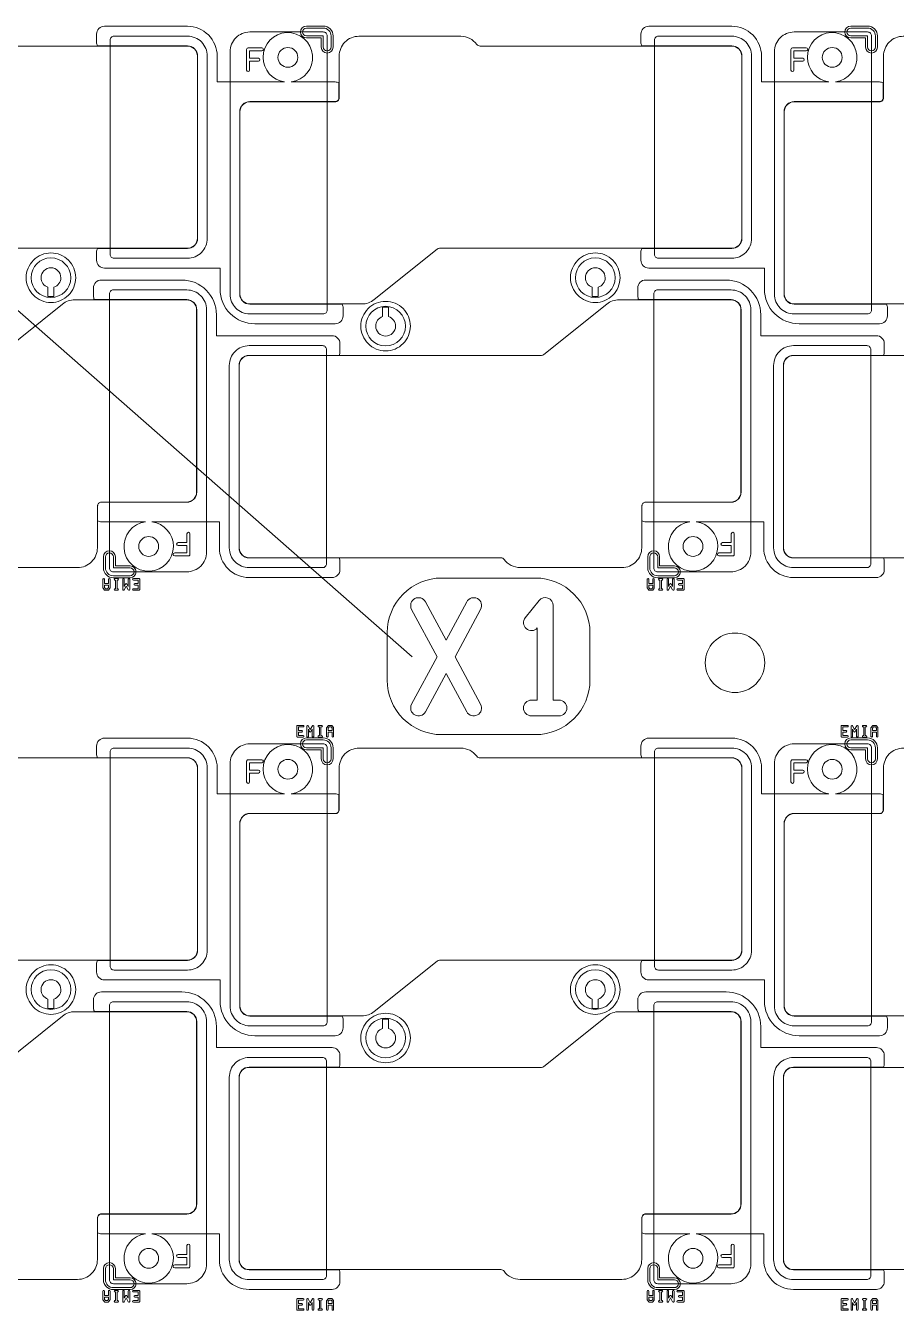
# Model space of a CAD drawing. Extents: x 2541 to 3941, y 2348 to 3338.
# Drawn here: x 2786.6 to 2830.5, y 2789.6 to 2854.4 of the extents above; entities that cross this region are included whole.
import ezdxf

# ---------------------------------------------------------------- set-up
doc = ezdxf.new("R2010")
doc.units = 0
doc.layers.get('0').update_dxf_attribs({"lineweight": 0})
doc.layers.add('EMI-T', color=6, linetype='Continuous', lineweight=0)
doc.layers.add('備註', color=1, linetype='Continuous', lineweight=0)

msp = doc.modelspace()

# ---------------------------------------------------------------- linework, layer by layer
for p, q in [((2791.16814, 2825.92094), (2791.09861, 2825.92094)), ((2818.63814, 2825.92094), (2818.56861, 2825.92094)), ((2801.4553, 2818.5117), (2801.38577, 2818.5117)), ((2828.9253, 2818.5117), (2828.85577, 2818.5117)), ((2791.16814, 2790.01094), (2791.09861, 2790.01094)), ((2818.63814, 2790.01094), (2818.56861, 2790.01094)), ((2801.4553, 2789.6017), (2801.38577, 2789.6017)), ((2828.9253, 2789.6017), (2828.85577, 2789.6017))]:
    msp.add_line(p, q)
at = {"linetype": 'Continuous'}
for points in [[(2790.1703, 2842.5746), (2790.1703, 2842.9746, -0.124386), (2790.21831, 2843.1646), (2794.7552, 2843.1646, 0.414365), (2795.26507, 2843.67473), (2795.26507, 2852.8746, 0.414366), (2794.7552, 2853.38473), (2790.21831, 2853.38473, -0.124392), (2790.1703, 2853.57473), (2790.1703, 2853.97473, -0.414218), (2790.5703, 2854.37473), (2794.7552, 2854.37473, -0.414364), (2796.25507, 2852.87409), (2796.25507, 2851.56473), (2799.6603, 2851.56473)], [(2798.57437, 2852.80391, -2.205962), (2799.98845, 2851.56473), (2802.21218, 2851.56473, -0.124388), (2802.40218, 2851.51672), (2802.40218, 2850.76473, -0.414224), (2802.21218, 2850.57473), (2797.9052, 2850.57473, 0.414218), (2797.39508, 2850.0646), (2797.39508, 2840.86472, 0.414217), (2797.9052, 2840.3546), (2802.56418, 2840.3546, -0.124388), (2802.61218, 2840.1646), (2802.61218, 2839.7646, -0.414218), (2802.21218, 2839.3646), (2798.15508, 2839.3646, -0.414215), (2796.40508, 2841.1146), (2796.40508, 2842.1746), (2790.5703, 2842.1746, -0.414218), (2790.1703, 2842.5746)], [(2817.6403, 2842.5746), (2817.6403, 2842.9746, -0.124386), (2817.68831, 2843.1646), (2822.2252, 2843.1646, 0.414365), (2822.73507, 2843.67473), (2822.73507, 2852.8746, 0.414366), (2822.2252, 2853.38473), (2817.68831, 2853.38473, -0.124392), (2817.6403, 2853.57473), (2817.6403, 2853.97473, -0.414218), (2818.0403, 2854.37473), (2822.2252, 2854.37473, -0.414364), (2823.72507, 2852.87409), (2823.72507, 2851.56473), (2827.1303, 2851.56473)], [(2826.04437, 2852.80391, -2.205962), (2827.45845, 2851.56473), (2829.68218, 2851.56473, -0.124388), (2829.87218, 2851.51672), (2829.87218, 2850.76473, -0.414224), (2829.68218, 2850.57473), (2825.3752, 2850.57473, 0.414218), (2824.86508, 2850.0646), (2824.86508, 2840.86472, 0.414217), (2825.3752, 2840.3546), (2830.03418, 2840.3546, -0.124388), (2830.08218, 2840.1646), (2830.08218, 2839.7646, -0.414218), (2829.68218, 2839.3646), (2825.62508, 2839.3646, -0.414215), (2823.87508, 2841.1146), (2823.87508, 2842.1746), (2818.0403, 2842.1746, -0.414218), (2817.6403, 2842.5746)], [(2790.01127, 2840.7746), (2790.01127, 2841.1746, -0.414218), (2790.41127, 2841.5746), (2794.46837, 2841.5746, -0.414215), (2796.21837, 2839.8246), (2796.21837, 2838.7646), (2802.05314, 2838.7646, -0.414218), (2802.45314, 2838.3646), (2802.45314, 2837.9646, -0.124388), (2802.40514, 2837.7746), (2797.86825, 2837.7746, 0.414365), (2797.35838, 2837.26447), (2797.35838, 2828.0646, 0.414366), (2797.86825, 2827.55446), (2802.40514, 2827.55446, -0.124388), (2802.45314, 2827.36446), (2802.45314, 2826.96446, -0.414218), (2802.05314, 2826.56446), (2797.86825, 2826.56446, -0.414364), (2796.36838, 2828.0651), (2796.36838, 2829.37447), (2792.96315, 2829.37447)], [(2817.48127, 2840.7746), (2817.48127, 2841.1746, -0.414218), (2817.88127, 2841.5746), (2821.93837, 2841.5746, -0.414215), (2823.68837, 2839.8246), (2823.68837, 2838.7646), (2829.52314, 2838.7646, -0.414218), (2829.92314, 2838.3646), (2829.92314, 2837.9646, -0.124388), (2829.87514, 2837.7746), (2825.33825, 2837.7746, 0.414365), (2824.82838, 2837.26447), (2824.82838, 2828.0646, 0.414366), (2825.33825, 2827.55446), (2829.87514, 2827.55446, -0.124388), (2829.92314, 2827.36446), (2829.92314, 2826.96446, -0.414218), (2829.52314, 2826.56446), (2825.33825, 2826.56446, -0.414364), (2823.83838, 2828.0651), (2823.83838, 2829.37447), (2820.43315, 2829.37447)], [(2794.04907, 2828.13528, -2.205962), (2792.635, 2829.37447), (2790.41127, 2829.37447, -0.124386), (2790.22127, 2829.42247), (2790.22127, 2830.17447, -0.414224), (2790.41127, 2830.36447), (2794.71824, 2830.36447, 0.414218), (2795.22837, 2830.87459), (2795.22837, 2840.07447, 0.414217), (2794.71824, 2840.5846), (2790.05927, 2840.5846, -0.124392), (2790.01127, 2840.7746)], [(2821.51907, 2828.13528, -2.205962), (2820.105, 2829.37447), (2817.88127, 2829.37447, -0.124386), (2817.69127, 2829.42247), (2817.69127, 2830.17447, -0.414224), (2817.88127, 2830.36447), (2822.18824, 2830.36447, 0.414218), (2822.69837, 2830.87459), (2822.69837, 2840.07447, 0.414217), (2822.18824, 2840.5846), (2817.52927, 2840.5846, -0.124392), (2817.48127, 2840.7746)], [(2794.11075, 2827.6558, -1), (2794.11075, 2827.8058), (2794.73112, 2827.8058), (2794.73112, 2828.17732), (2794.2846, 2828.17732, -1), (2794.2846, 2828.32732), (2794.73112, 2828.32732), (2794.73112, 2828.77385, -1), (2794.88112, 2828.77385), (2794.88112, 2828.25232)], [(2821.58075, 2827.6558, -1), (2821.58075, 2827.8058), (2822.20112, 2827.8058), (2822.20112, 2828.17732), (2821.7546, 2828.17732, -1), (2821.7546, 2828.32732), (2822.20112, 2828.32732), (2822.20112, 2828.77385, -1), (2822.35112, 2828.77385), (2822.35112, 2828.25232)], [(2794.88112, 2828.25232), (2794.88112, 2827.7308, -0.414241), (2794.80612, 2827.6558), (2794.11075, 2827.6558)], [(2822.35112, 2828.25232), (2822.35112, 2827.7308, -0.414241), (2822.27612, 2827.6558), (2821.58075, 2827.6558)], [(2790.48907, 2826.04704), (2790.48907, 2826.21922), (2790.48907, 2826.4775, -1), (2790.56907, 2826.4775), (2790.56907, 2826.25922), (2790.76722, 2826.25922), (2790.76722, 2826.4775, -1), (2790.84722, 2826.4775), (2790.84722, 2826.21922)], [(2790.84722, 2826.21922), (2790.84722, 2826.04704, -0.173189), (2790.83818, 2826.02172), (2790.76895, 2825.936, -0.228301), (2790.73768, 2825.92094), (2790.59861, 2825.92094, -0.228253), (2790.56734, 2825.936), (2790.49811, 2826.02172, -0.173127), (2790.48907, 2826.04704)], [(2791.09861, 2825.92094, -1), (2791.09861, 2826.00094), (2791.12814, 2826.00094), (2791.12814, 2826.4375), (2791.09861, 2826.4375, -1), (2791.09861, 2826.5175), (2791.16814, 2826.5175), (2791.23768, 2826.5175, -1), (2791.23768, 2826.4375), (2791.20814, 2826.4375), (2791.20814, 2826.00094), (2791.23768, 2826.00094, -1), (2791.23768, 2825.92094), (2791.16814, 2825.92094)], [(2791.48907, 2825.96129), (2791.48907, 2826.4775, -1), (2791.56907, 2826.4775), (2791.56907, 2826.1196)], [(2791.66814, 2826.13485), (2791.56429, 2825.94198, -0.782665), (2791.48907, 2825.96129)], [(2791.56907, 2826.1196), (2791.63292, 2826.23819, -0.597324), (2791.70336, 2826.23819), (2791.76722, 2826.1196)], [(2791.76722, 2826.1196), (2791.76722, 2826.4775, -1), (2791.84722, 2826.4775), (2791.84722, 2825.96129, -0.782664), (2791.772, 2825.94198), (2791.66814, 2826.13485)], [(2792.02907, 2825.92094, -1), (2792.02907, 2826.00094), (2792.26722, 2826.00094), (2792.26722, 2826.17922), (2792.09861, 2826.17922, -1), (2792.09861, 2826.25922), (2792.26722, 2826.25922), (2792.26722, 2826.4375), (2792.02907, 2826.4375, -1), (2792.02907, 2826.5175), (2792.30722, 2826.5175, -0.414265), (2792.34722, 2826.4775), (2792.34722, 2826.21922)], [(2792.34722, 2826.21922), (2792.34722, 2825.96094, -0.414265), (2792.30722, 2825.92094), (2792.02907, 2825.92094)], [(2817.95907, 2826.04704), (2817.95907, 2826.21922), (2817.95907, 2826.4775, -1), (2818.03907, 2826.4775), (2818.03907, 2826.25922), (2818.23722, 2826.25922), (2818.23722, 2826.4775, -1), (2818.31722, 2826.4775), (2818.31722, 2826.21922)], [(2818.31722, 2826.21922), (2818.31722, 2826.04704, -0.173189), (2818.30818, 2826.02172), (2818.23895, 2825.936, -0.228301), (2818.20768, 2825.92094), (2818.06861, 2825.92094, -0.228253), (2818.03734, 2825.936), (2817.96811, 2826.02172, -0.173127), (2817.95907, 2826.04704)], [(2818.56861, 2825.92094, -1), (2818.56861, 2826.00094), (2818.59814, 2826.00094), (2818.59814, 2826.4375), (2818.56861, 2826.4375, -1), (2818.56861, 2826.5175), (2818.63814, 2826.5175), (2818.70768, 2826.5175, -1), (2818.70768, 2826.4375), (2818.67814, 2826.4375), (2818.67814, 2826.00094), (2818.70768, 2826.00094, -1), (2818.70768, 2825.92094), (2818.63814, 2825.92094)], [(2818.95907, 2825.96129), (2818.95907, 2826.4775, -1), (2819.03907, 2826.4775), (2819.03907, 2826.1196)], [(2819.13814, 2826.13485), (2819.03429, 2825.94198, -0.782665), (2818.95907, 2825.96129)], [(2819.03907, 2826.1196), (2819.10292, 2826.23819, -0.597324), (2819.17336, 2826.23819), (2819.23722, 2826.1196)], [(2819.23722, 2826.1196), (2819.23722, 2826.4775, -1), (2819.31722, 2826.4775), (2819.31722, 2825.96129, -0.782664), (2819.242, 2825.94198), (2819.13814, 2826.13485)], [(2819.49907, 2825.92094, -1), (2819.49907, 2826.00094), (2819.73722, 2826.00094), (2819.73722, 2826.17922), (2819.56861, 2826.17922, -1), (2819.56861, 2826.25922), (2819.73722, 2826.25922), (2819.73722, 2826.4375), (2819.49907, 2826.4375, -1), (2819.49907, 2826.5175), (2819.77722, 2826.5175, -0.414265), (2819.81722, 2826.4775), (2819.81722, 2826.21922)], [(2819.81722, 2826.21922), (2819.81722, 2825.96094, -0.414265), (2819.77722, 2825.92094), (2819.49907, 2825.92094)], [(2806.0672, 2820.1753), (2807.35581, 2822.56844), (2806.0672, 2824.96158, -1), (2806.77157, 2825.34086), (2807.81011, 2823.41214)], [(2807.81011, 2823.41214), (2808.84865, 2825.34086, -1), (2809.55303, 2824.96158), (2808.26441, 2822.56844), (2809.55303, 2820.1753, -1), (2808.84865, 2819.79602), (2807.81011, 2821.72473)], [(2811.80357, 2824.54163), (2812.49836, 2825.40184, -0.708066), (2813.21011, 2825.15122), (2813.21011, 2820.38566), (2813.50548, 2820.38566, -1), (2813.50548, 2819.58566), (2812.81011, 2819.58566)], [(2812.81011, 2819.58566), (2812.11475, 2819.58566, -1), (2812.11475, 2820.38566), (2812.41011, 2820.38566), (2812.41011, 2824.02056, -0.970122), (2811.80357, 2824.54163)], [(2807.81011, 2821.72473), (2806.77157, 2819.79602, -1), (2806.0672, 2820.1753)], [(2800.77623, 2818.5517), (2800.77623, 2819.06791, -0.782664), (2800.85145, 2819.08722), (2800.9553, 2818.89435)], [(2800.85623, 2818.90959), (2800.85623, 2818.5517, -1), (2800.77623, 2818.5517)], [(2801.05438, 2818.90959), (2800.99052, 2818.79101, -0.597324), (2800.92008, 2818.79101), (2800.85623, 2818.90959)], [(2800.9553, 2818.89435), (2801.05916, 2819.08722, -0.782665), (2801.13438, 2819.06791), (2801.13438, 2818.5517, -1), (2801.05438, 2818.5517), (2801.05438, 2818.90959)], [(2801.38577, 2818.5117, -1), (2801.38577, 2818.5917), (2801.4153, 2818.5917), (2801.4153, 2819.02825), (2801.38577, 2819.02825, -1), (2801.38577, 2819.10825), (2801.4553, 2819.10825), (2801.52484, 2819.10825, -1), (2801.52484, 2819.02825), (2801.4953, 2819.02825), (2801.4953, 2818.5917), (2801.52484, 2818.5917, -1), (2801.52484, 2818.5117), (2801.4553, 2818.5117)], [(2801.77623, 2818.5517), (2801.77623, 2818.80997), (2801.77623, 2818.98216, -0.173189), (2801.78527, 2819.00748), (2801.8545, 2819.0932, -0.228301), (2801.88577, 2819.10825), (2802.02484, 2819.10825, -0.228253), (2802.05611, 2819.0932), (2802.12534, 2819.00748, -0.173127), (2802.13438, 2818.98216), (2802.13438, 2818.80997)], [(2828.24623, 2818.5517), (2828.24623, 2819.06791, -0.782664), (2828.32145, 2819.08722), (2828.4253, 2818.89435)], [(2828.32623, 2818.90959), (2828.32623, 2818.5517, -1), (2828.24623, 2818.5517)], [(2828.52438, 2818.90959), (2828.46052, 2818.79101, -0.597324), (2828.39008, 2818.79101), (2828.32623, 2818.90959)], [(2828.4253, 2818.89435), (2828.52916, 2819.08722, -0.782665), (2828.60438, 2819.06791), (2828.60438, 2818.5517, -1), (2828.52438, 2818.5517), (2828.52438, 2818.90959)], [(2828.85577, 2818.5117, -1), (2828.85577, 2818.5917), (2828.8853, 2818.5917), (2828.8853, 2819.02825), (2828.85577, 2819.02825, -1), (2828.85577, 2819.10825), (2828.9253, 2819.10825), (2828.99484, 2819.10825, -1), (2828.99484, 2819.02825), (2828.9653, 2819.02825), (2828.9653, 2818.5917), (2828.99484, 2818.5917, -1), (2828.99484, 2818.5117), (2828.9253, 2818.5117)], [(2829.24623, 2818.5517), (2829.24623, 2818.80997), (2829.24623, 2818.98216, -0.173189), (2829.25527, 2819.00748), (2829.3245, 2819.0932, -0.228301), (2829.35577, 2819.10825), (2829.49484, 2819.10825, -0.228253), (2829.52611, 2819.0932), (2829.59534, 2819.00748, -0.173127), (2829.60438, 2818.98216), (2829.60438, 2818.80997)], [(2790.1703, 2806.6646), (2790.1703, 2807.0646, -0.124386), (2790.21831, 2807.2546), (2794.7552, 2807.2546, 0.414365), (2795.26507, 2807.76473), (2795.26507, 2816.9646, 0.414366), (2794.7552, 2817.47473), (2790.21831, 2817.47473, -0.124392), (2790.1703, 2817.66473), (2790.1703, 2818.06473, -0.414218), (2790.5703, 2818.46473), (2794.7552, 2818.46473, -0.414364), (2796.25507, 2816.96409), (2796.25507, 2815.65473), (2799.6603, 2815.65473)], [(2802.13438, 2818.80997), (2802.13438, 2818.5517, -1), (2802.05438, 2818.5517), (2802.05438, 2818.76997), (2801.85623, 2818.76997), (2801.85623, 2818.5517, -1), (2801.77623, 2818.5517)], [(2817.6403, 2806.6646), (2817.6403, 2807.0646, -0.124386), (2817.68831, 2807.2546), (2822.2252, 2807.2546, 0.414365), (2822.73507, 2807.76473), (2822.73507, 2816.9646, 0.414366), (2822.2252, 2817.47473), (2817.68831, 2817.47473, -0.124392), (2817.6403, 2817.66473), (2817.6403, 2818.06473, -0.414218), (2818.0403, 2818.46473), (2822.2252, 2818.46473, -0.414364), (2823.72507, 2816.96409), (2823.72507, 2815.65473), (2827.1303, 2815.65473)], [(2829.60438, 2818.80997), (2829.60438, 2818.5517, -1), (2829.52438, 2818.5517), (2829.52438, 2818.76997), (2829.32623, 2818.76997), (2829.32623, 2818.5517, -1), (2829.24623, 2818.5517)], [(2798.57437, 2816.89391, -2.205962), (2799.98845, 2815.65473), (2802.21218, 2815.65473, -0.124388), (2802.40218, 2815.60672), (2802.40218, 2814.85473, -0.414224), (2802.21218, 2814.66473), (2797.9052, 2814.66473, 0.414218), (2797.39508, 2814.1546), (2797.39508, 2804.95472, 0.414217), (2797.9052, 2804.4446), (2802.56418, 2804.4446, -0.124388), (2802.61218, 2804.2546), (2802.61218, 2803.8546, -0.414218), (2802.21218, 2803.4546), (2798.15508, 2803.4546, -0.414215), (2796.40508, 2805.2046), (2796.40508, 2806.2646), (2790.5703, 2806.2646, -0.414218), (2790.1703, 2806.6646)], [(2826.04437, 2816.89391, -2.205962), (2827.45845, 2815.65473), (2829.68218, 2815.65473, -0.124388), (2829.87218, 2815.60672), (2829.87218, 2814.85473, -0.414224), (2829.68218, 2814.66473), (2825.3752, 2814.66473, 0.414218), (2824.86508, 2814.1546), (2824.86508, 2804.95472, 0.414217), (2825.3752, 2804.4446), (2830.03418, 2804.4446, -0.124388), (2830.08218, 2804.2546), (2830.08218, 2803.8546, -0.414218), (2829.68218, 2803.4546), (2825.62508, 2803.4546, -0.414215), (2823.87508, 2805.2046), (2823.87508, 2806.2646), (2818.0403, 2806.2646, -0.414218), (2817.6403, 2806.6646)], [(2790.01127, 2804.8646), (2790.01127, 2805.2646, -0.414218), (2790.41127, 2805.6646), (2794.46837, 2805.6646, -0.414215), (2796.21837, 2803.9146), (2796.21837, 2802.8546), (2802.05314, 2802.8546, -0.414218), (2802.45314, 2802.4546), (2802.45314, 2802.0546, -0.124388), (2802.40514, 2801.8646), (2797.86825, 2801.8646, 0.414365), (2797.35838, 2801.35447), (2797.35838, 2792.1546, 0.414366), (2797.86825, 2791.64446), (2802.40514, 2791.64446, -0.124388), (2802.45314, 2791.45446), (2802.45314, 2791.05446, -0.414218), (2802.05314, 2790.65446), (2797.86825, 2790.65446, -0.414364), (2796.36838, 2792.1551), (2796.36838, 2793.46447), (2792.96315, 2793.46447)], [(2817.48127, 2804.8646), (2817.48127, 2805.2646, -0.414218), (2817.88127, 2805.6646), (2821.93837, 2805.6646, -0.414215), (2823.68837, 2803.9146), (2823.68837, 2802.8546), (2829.52314, 2802.8546, -0.414218), (2829.92314, 2802.4546), (2829.92314, 2802.0546, -0.124388), (2829.87514, 2801.8646), (2825.33825, 2801.8646, 0.414365), (2824.82838, 2801.35447), (2824.82838, 2792.1546, 0.414366), (2825.33825, 2791.64446), (2829.87514, 2791.64446, -0.124388), (2829.92314, 2791.45446), (2829.92314, 2791.05446, -0.414218), (2829.52314, 2790.65446), (2825.33825, 2790.65446, -0.414364), (2823.83838, 2792.1551), (2823.83838, 2793.46447), (2820.43315, 2793.46447)], [(2794.04907, 2792.22528, -2.205962), (2792.635, 2793.46447), (2790.41127, 2793.46447, -0.124386), (2790.22127, 2793.51247), (2790.22127, 2794.26447, -0.414224), (2790.41127, 2794.45447), (2794.71824, 2794.45447, 0.414218), (2795.22837, 2794.96459), (2795.22837, 2804.16447, 0.414217), (2794.71824, 2804.6746), (2790.05927, 2804.6746, -0.124392), (2790.01127, 2804.8646)], [(2821.51907, 2792.22528, -2.205962), (2820.105, 2793.46447), (2817.88127, 2793.46447, -0.124386), (2817.69127, 2793.51247), (2817.69127, 2794.26447, -0.414224), (2817.88127, 2794.45447), (2822.18824, 2794.45447, 0.414218), (2822.69837, 2794.96459), (2822.69837, 2804.16447, 0.414217), (2822.18824, 2804.6746), (2817.52927, 2804.6746, -0.124392), (2817.48127, 2804.8646)], [(2794.11075, 2791.7458, -1), (2794.11075, 2791.8958), (2794.73112, 2791.8958), (2794.73112, 2792.26732), (2794.2846, 2792.26732, -1), (2794.2846, 2792.41732), (2794.73112, 2792.41732), (2794.73112, 2792.86385, -1), (2794.88112, 2792.86385), (2794.88112, 2792.34232)], [(2794.88112, 2792.34232), (2794.88112, 2791.8208, -0.414241), (2794.80612, 2791.7458), (2794.11075, 2791.7458)], [(2821.58075, 2791.7458, -1), (2821.58075, 2791.8958), (2822.20112, 2791.8958), (2822.20112, 2792.26732), (2821.7546, 2792.26732, -1), (2821.7546, 2792.41732), (2822.20112, 2792.41732), (2822.20112, 2792.86385, -1), (2822.35112, 2792.86385), (2822.35112, 2792.34232)], [(2822.35112, 2792.34232), (2822.35112, 2791.8208, -0.414241), (2822.27612, 2791.7458), (2821.58075, 2791.7458)], [(2790.48907, 2790.13704), (2790.48907, 2790.30922), (2790.48907, 2790.5675, -1), (2790.56907, 2790.5675), (2790.56907, 2790.34922), (2790.76722, 2790.34922), (2790.76722, 2790.5675, -1), (2790.84722, 2790.5675), (2790.84722, 2790.30922)], [(2791.09861, 2790.01094, -1), (2791.09861, 2790.09094), (2791.12814, 2790.09094), (2791.12814, 2790.5275), (2791.09861, 2790.5275, -1), (2791.09861, 2790.6075), (2791.16814, 2790.6075), (2791.23768, 2790.6075, -1), (2791.23768, 2790.5275), (2791.20814, 2790.5275), (2791.20814, 2790.09094), (2791.23768, 2790.09094, -1), (2791.23768, 2790.01094), (2791.16814, 2790.01094)], [(2791.48907, 2790.05129), (2791.48907, 2790.5675, -1), (2791.56907, 2790.5675), (2791.56907, 2790.2096)], [(2791.76722, 2790.2096), (2791.76722, 2790.5675, -1), (2791.84722, 2790.5675), (2791.84722, 2790.05129, -0.782664), (2791.772, 2790.03198), (2791.66814, 2790.22485)], [(2792.02907, 2790.01094, -1), (2792.02907, 2790.09094), (2792.26722, 2790.09094), (2792.26722, 2790.26922), (2792.09861, 2790.26922, -1), (2792.09861, 2790.34922), (2792.26722, 2790.34922), (2792.26722, 2790.5275), (2792.02907, 2790.5275, -1), (2792.02907, 2790.6075), (2792.30722, 2790.6075, -0.414265), (2792.34722, 2790.5675), (2792.34722, 2790.30922)], [(2817.95907, 2790.13704), (2817.95907, 2790.30922), (2817.95907, 2790.5675, -1), (2818.03907, 2790.5675), (2818.03907, 2790.34922), (2818.23722, 2790.34922), (2818.23722, 2790.5675, -1), (2818.31722, 2790.5675), (2818.31722, 2790.30922)], [(2818.56861, 2790.01094, -1), (2818.56861, 2790.09094), (2818.59814, 2790.09094), (2818.59814, 2790.5275), (2818.56861, 2790.5275, -1), (2818.56861, 2790.6075), (2818.63814, 2790.6075), (2818.70768, 2790.6075, -1), (2818.70768, 2790.5275), (2818.67814, 2790.5275), (2818.67814, 2790.09094), (2818.70768, 2790.09094, -1), (2818.70768, 2790.01094), (2818.63814, 2790.01094)], [(2818.95907, 2790.05129), (2818.95907, 2790.5675, -1), (2819.03907, 2790.5675), (2819.03907, 2790.2096)], [(2819.23722, 2790.2096), (2819.23722, 2790.5675, -1), (2819.31722, 2790.5675), (2819.31722, 2790.05129, -0.782664), (2819.242, 2790.03198), (2819.13814, 2790.22485)], [(2819.49907, 2790.01094, -1), (2819.49907, 2790.09094), (2819.73722, 2790.09094), (2819.73722, 2790.26922), (2819.56861, 2790.26922, -1), (2819.56861, 2790.34922), (2819.73722, 2790.34922), (2819.73722, 2790.5275), (2819.49907, 2790.5275, -1), (2819.49907, 2790.6075), (2819.77722, 2790.6075, -0.414265), (2819.81722, 2790.5675), (2819.81722, 2790.30922)], [(2790.84722, 2790.30922), (2790.84722, 2790.13704, -0.173189), (2790.83818, 2790.11172), (2790.76895, 2790.026, -0.228301), (2790.73768, 2790.01094), (2790.59861, 2790.01094, -0.228253), (2790.56734, 2790.026), (2790.49811, 2790.11172, -0.173127), (2790.48907, 2790.13704)], [(2791.66814, 2790.22485), (2791.56429, 2790.03198, -0.782665), (2791.48907, 2790.05129)], [(2791.56907, 2790.2096), (2791.63292, 2790.32819, -0.597324), (2791.70336, 2790.32819), (2791.76722, 2790.2096)], [(2792.34722, 2790.30922), (2792.34722, 2790.05094, -0.414265), (2792.30722, 2790.01094), (2792.02907, 2790.01094)], [(2800.77623, 2789.6417), (2800.77623, 2790.15791, -0.782664), (2800.85145, 2790.17722), (2800.9553, 2789.98435)], [(2800.85623, 2789.99959), (2800.85623, 2789.6417, -1), (2800.77623, 2789.6417)], [(2801.05438, 2789.99959), (2800.99052, 2789.88101, -0.597324), (2800.92008, 2789.88101), (2800.85623, 2789.99959)], [(2800.9553, 2789.98435), (2801.05916, 2790.17722, -0.782665), (2801.13438, 2790.15791), (2801.13438, 2789.6417, -1), (2801.05438, 2789.6417), (2801.05438, 2789.99959)], [(2801.38577, 2789.6017, -1), (2801.38577, 2789.6817), (2801.4153, 2789.6817), (2801.4153, 2790.11825), (2801.38577, 2790.11825, -1), (2801.38577, 2790.19825), (2801.4553, 2790.19825), (2801.52484, 2790.19825, -1), (2801.52484, 2790.11825), (2801.4953, 2790.11825), (2801.4953, 2789.6817), (2801.52484, 2789.6817, -1), (2801.52484, 2789.6017), (2801.4553, 2789.6017)], [(2801.77623, 2789.6417), (2801.77623, 2789.89997), (2801.77623, 2790.07216, -0.173189), (2801.78527, 2790.09748), (2801.8545, 2790.1832, -0.228301), (2801.88577, 2790.19825), (2802.02484, 2790.19825, -0.228253), (2802.05611, 2790.1832), (2802.12534, 2790.09748, -0.173127), (2802.13438, 2790.07216), (2802.13438, 2789.89997)], [(2802.13438, 2789.89997), (2802.13438, 2789.6417, -1), (2802.05438, 2789.6417), (2802.05438, 2789.85997), (2801.85623, 2789.85997), (2801.85623, 2789.6417, -1), (2801.77623, 2789.6417)], [(2818.31722, 2790.30922), (2818.31722, 2790.13704, -0.173189), (2818.30818, 2790.11172), (2818.23895, 2790.026, -0.228301), (2818.20768, 2790.01094), (2818.06861, 2790.01094, -0.228253), (2818.03734, 2790.026), (2817.96811, 2790.11172, -0.173127), (2817.95907, 2790.13704)], [(2819.13814, 2790.22485), (2819.03429, 2790.03198, -0.782665), (2818.95907, 2790.05129)], [(2819.03907, 2790.2096), (2819.10292, 2790.32819, -0.597324), (2819.17336, 2790.32819), (2819.23722, 2790.2096)], [(2819.81722, 2790.30922), (2819.81722, 2790.05094, -0.414265), (2819.77722, 2790.01094), (2819.49907, 2790.01094)], [(2828.24623, 2789.6417), (2828.24623, 2790.15791, -0.782664), (2828.32145, 2790.17722), (2828.4253, 2789.98435)], [(2828.32623, 2789.99959), (2828.32623, 2789.6417, -1), (2828.24623, 2789.6417)], [(2828.52438, 2789.99959), (2828.46052, 2789.88101, -0.597324), (2828.39008, 2789.88101), (2828.32623, 2789.99959)], [(2828.4253, 2789.98435), (2828.52916, 2790.17722, -0.782665), (2828.60438, 2790.15791), (2828.60438, 2789.6417, -1), (2828.52438, 2789.6417), (2828.52438, 2789.99959)], [(2828.85577, 2789.6017, -1), (2828.85577, 2789.6817), (2828.8853, 2789.6817), (2828.8853, 2790.11825), (2828.85577, 2790.11825, -1), (2828.85577, 2790.19825), (2828.9253, 2790.19825), (2828.99484, 2790.19825, -1), (2828.99484, 2790.11825), (2828.9653, 2790.11825), (2828.9653, 2789.6817), (2828.99484, 2789.6817, -1), (2828.99484, 2789.6017), (2828.9253, 2789.6017)], [(2829.24623, 2789.6417), (2829.24623, 2789.89997), (2829.24623, 2790.07216, -0.173189), (2829.25527, 2790.09748), (2829.3245, 2790.1832, -0.228301), (2829.35577, 2790.19825), (2829.49484, 2790.19825, -0.228253), (2829.52611, 2790.1832), (2829.59534, 2790.09748, -0.173127), (2829.60438, 2790.07216), (2829.60438, 2789.89997)], [(2829.60438, 2789.89997), (2829.60438, 2789.6417, -1), (2829.52438, 2789.6417), (2829.52438, 2789.85997), (2829.32623, 2789.85997), (2829.32623, 2789.6417, -1), (2829.24623, 2789.6417)]]:
    msp.add_lwpolyline(points, format="xyb", dxfattribs=at)
for points in [[(2800.76244, 2853.78531, -1), (2800.76244, 2854.38531), (2801.60715, 2854.38531, -0.414217), (2802.10715, 2853.88531), (2802.10715, 2853.32231, -1), (2801.50715, 2853.32231), (2801.50715, 2853.78531)], [(2800.76244, 2853.88531), (2801.60715, 2853.88531), (2801.60715, 2853.33124, 1), (2802.00715, 2853.33124), (2802.00715, 2853.88531, 0.414218), (2801.60715, 2854.28531), (2800.76244, 2854.28531, 1)], [(2828.23244, 2853.78531, -1), (2828.23244, 2854.38531), (2829.07715, 2854.38531, -0.414217), (2829.57715, 2853.88531), (2829.57715, 2853.32231, -1), (2828.97715, 2853.32231), (2828.97715, 2853.78531)], [(2828.23244, 2853.88531), (2829.07715, 2853.88531), (2829.07715, 2853.33124, 1), (2829.47715, 2853.33124), (2829.47715, 2853.88531, 0.414218), (2829.07715, 2854.28531), (2828.23244, 2854.28531, 1)], [(2769.93508, 2840.86472), (2769.93508, 2850.0646, -0.414219), (2770.4352, 2850.56473), (2774.74218, 2850.56473, 0.414223), (2774.94218, 2850.76473), (2774.94218, 2852.86952, -0.414215), (2775.94218, 2853.86952), (2781.07907, 2853.86952, -0.24029), (2781.88871, 2853.45692, 0.240069), (2782.05015, 2853.37473), (2794.7552, 2853.37473, -0.414366), (2795.25507, 2852.8746), (2795.25507, 2843.67472, -0.414365), (2794.7552, 2843.1746), (2780.00567, 2843.1746, 0.170771), (2779.88046, 2843.13056), (2776.70951, 2840.58481, -0.170765), (2776.08341, 2840.3646), (2770.4352, 2840.3646, -0.414218)], [(2797.40508, 2840.86472), (2797.40508, 2850.0646, -0.414219), (2797.9052, 2850.56473), (2802.21218, 2850.56473, 0.414223), (2802.41218, 2850.76473), (2802.41218, 2852.86952, -0.414215), (2803.41218, 2853.86952), (2808.54907, 2853.86952, -0.24029), (2809.35871, 2853.45692, 0.240069), (2809.52015, 2853.37473), (2822.2252, 2853.37473, -0.414366), (2822.72507, 2852.8746), (2822.72507, 2843.67472, -0.414365), (2822.2252, 2843.1746), (2807.47567, 2843.1746, 0.170771), (2807.35046, 2843.13056), (2804.17951, 2840.58481, -0.170765), (2803.55341, 2840.3646), (2797.9052, 2840.3646, -0.414218)], [(2797.74233, 2852.16535), (2797.74233, 2852.68687), (2797.74233, 2853.2084, -0.414241), (2797.81733, 2853.2834), (2798.51269, 2853.2834, -1), (2798.51269, 2853.1334), (2797.89233, 2853.1334), (2797.89233, 2852.76187), (2798.33885, 2852.76187, -1), (2798.33885, 2852.61187), (2797.89233, 2852.61187), (2797.89233, 2852.16535, -1)], [(2799.32437, 2852.80391, 0.414217), (2799.82437, 2852.30391, 0.414217), (2800.32437, 2852.80391, 0.414217), (2799.82437, 2853.30391, 0.414217)], [(2824.87508, 2840.86472), (2824.87508, 2850.0646, -0.414219), (2825.3752, 2850.56473), (2829.68218, 2850.56473, 0.414223), (2829.88218, 2850.76473), (2829.88218, 2852.86952, -0.414215), (2830.88218, 2853.86952), (2836.01907, 2853.86952, -0.24029), (2836.82871, 2853.45692, 0.240069), (2836.99015, 2853.37473), (2849.6952, 2853.37473, -0.414366), (2850.19507, 2852.8746), (2850.19507, 2843.67472, -0.414365), (2849.6952, 2843.1746), (2834.94567, 2843.1746, 0.170771), (2834.82046, 2843.13056), (2831.64951, 2840.58481, -0.170765), (2831.02341, 2840.3646), (2825.3752, 2840.3646, -0.414218)], [(2825.21233, 2852.16535), (2825.21233, 2852.68687), (2825.21233, 2853.2084, -0.414241), (2825.28733, 2853.2834), (2825.98269, 2853.2834, -1), (2825.98269, 2853.1334), (2825.36233, 2853.1334), (2825.36233, 2852.76187), (2825.80885, 2852.76187, -1), (2825.80885, 2852.61187), (2825.36233, 2852.61187), (2825.36233, 2852.16535, -1)], [(2826.79437, 2852.80391, 0.414217), (2827.29437, 2852.30391, 0.414217), (2827.79437, 2852.80391, 0.414217), (2827.29437, 2853.30391, 0.414217)], [(2786.61699, 2841.69071, -0.414215), (2787.86699, 2842.94071, -0.414215), (2789.11699, 2841.69071, -0.414215), (2787.86699, 2840.44071, -0.414215)], [(2814.08699, 2841.69071, -0.414215), (2815.33699, 2842.94071, -0.414215), (2816.58699, 2841.69071, -0.414215), (2815.33699, 2840.44071, -0.414215)], [(2787.36699, 2841.69071, 0.327542), (2787.71699, 2841.21374), (2787.71699, 2840.73957), (2788.01699, 2840.73957), (2788.01699, 2841.21374, 0.327544), (2788.36699, 2841.69071, 0.414217), (2787.86699, 2842.19071, 0.414217)], [(2814.83699, 2841.69071, 0.327542), (2815.18699, 2841.21374), (2815.18699, 2840.73957), (2815.48699, 2840.73957), (2815.48699, 2841.21374, 0.327544), (2815.83699, 2841.69071, 0.414217), (2815.33699, 2842.19071, 0.414217)], [(2769.89838, 2828.06459), (2769.89838, 2837.26447, -0.414365), (2770.39825, 2837.7646), (2785.14778, 2837.7646, 0.170771), (2785.27299, 2837.80863), (2788.44394, 2840.35438, -0.170765), (2789.07004, 2840.5746), (2794.71824, 2840.5746, -0.414218), (2795.21837, 2840.07447), (2795.21837, 2830.87459, -0.414219), (2794.71824, 2830.37447), (2790.41127, 2830.37447, 0.414223), (2790.21127, 2830.17447), (2790.21127, 2828.06967, -0.414215), (2789.21127, 2827.06967), (2784.07437, 2827.06967, -0.24029), (2783.26474, 2827.48227, 0.240069), (2783.1033, 2827.56446), (2770.39825, 2827.56446, -0.414366)], [(2797.36838, 2828.06459), (2797.36838, 2837.26447, -0.414365), (2797.86825, 2837.7646), (2812.61778, 2837.7646, 0.170771), (2812.74299, 2837.80863), (2815.91394, 2840.35438, -0.170765), (2816.54004, 2840.5746), (2822.18824, 2840.5746, -0.414218), (2822.68837, 2840.07447), (2822.68837, 2830.87459, -0.414219), (2822.18824, 2830.37447), (2817.88127, 2830.37447, 0.414223), (2817.68127, 2830.17447), (2817.68127, 2828.06967, -0.414215), (2816.68127, 2827.06967), (2811.54437, 2827.06967, -0.24029), (2810.73474, 2827.48227, 0.240069), (2810.5733, 2827.56446), (2797.86825, 2827.56446, -0.414366)], [(2803.50646, 2839.24848, -0.414215), (2804.75646, 2840.49848, -0.414215), (2806.00646, 2839.24848, -0.414215), (2804.75646, 2837.99848, -0.414215)], [(2824.83838, 2828.06459), (2824.83838, 2837.26447, -0.414365), (2825.33825, 2837.7646), (2840.08778, 2837.7646, 0.170771), (2840.21299, 2837.80863), (2843.38394, 2840.35438, -0.170765), (2844.01004, 2840.5746), (2849.65824, 2840.5746, -0.414218), (2850.15837, 2840.07447), (2850.15837, 2830.87459, -0.414219), (2849.65824, 2830.37447), (2845.35127, 2830.37447, 0.414223), (2845.15127, 2830.17447), (2845.15127, 2828.06967, -0.414215), (2844.15127, 2827.06967), (2839.01437, 2827.06967, -0.24029), (2838.20474, 2827.48227, 0.240069), (2838.0433, 2827.56446), (2825.33825, 2827.56446, -0.414366)], [(2804.25646, 2839.24848, 0.414217), (2804.75646, 2838.74848, 0.414217), (2805.25646, 2839.24848, 0.327542), (2804.90646, 2839.72545), (2804.90646, 2840.19962), (2804.60646, 2840.19962), (2804.60646, 2839.72545, 0.327544)], [(2792.29907, 2828.13528, 0.414217), (2792.79907, 2827.63528, 0.414217), (2793.29907, 2828.13528, 0.414217), (2792.79907, 2828.63528, 0.414217)], [(2819.76907, 2828.13528, 0.414217), (2820.26907, 2827.63528, 0.414217), (2820.76907, 2828.13528, 0.414217), (2820.26907, 2828.63528, 0.414217)], [(2790.51629, 2827.05388), (2790.51629, 2827.61689, -1), (2791.11629, 2827.61689), (2791.11629, 2827.15388), (2791.86101, 2827.15388, -1), (2791.86101, 2826.55388), (2791.01629, 2826.55388, -0.414217)], [(2790.61629, 2827.05388, 0.414218), (2791.01629, 2826.65388), (2791.86101, 2826.65388, 1), (2791.86101, 2827.05388), (2791.01629, 2827.05388), (2791.01629, 2827.60796, 1), (2790.61629, 2827.60796)], [(2817.98629, 2827.05388), (2817.98629, 2827.61689, -1), (2818.58629, 2827.61689), (2818.58629, 2827.15388), (2819.33101, 2827.15388, -1), (2819.33101, 2826.55388), (2818.48629, 2826.55388, -0.414217)], [(2818.08629, 2827.05388, 0.414218), (2818.48629, 2826.65388), (2819.33101, 2826.65388, 1), (2819.33101, 2827.05388), (2818.48629, 2827.05388), (2818.48629, 2827.60796, 1), (2818.08629, 2827.60796)], [(2820.88758, 2822.26589, -0.414215), (2822.38758, 2823.76589, -0.414215), (2823.88758, 2822.26589, -0.414215), (2822.38758, 2820.76589, -0.414215)], [(2800.27623, 2818.5517), (2800.27623, 2818.80997), (2800.27623, 2819.06825, -0.414265), (2800.31623, 2819.10825), (2800.59438, 2819.10825, -1), (2800.59438, 2819.02825), (2800.35623, 2819.02825), (2800.35623, 2818.84997), (2800.52484, 2818.84997, -1), (2800.52484, 2818.76997), (2800.35623, 2818.76997), (2800.35623, 2818.5917), (2800.59438, 2818.5917, -1), (2800.59438, 2818.5117), (2800.31623, 2818.5117, -0.414265)], [(2827.74623, 2818.5517), (2827.74623, 2818.80997), (2827.74623, 2819.06825, -0.414265), (2827.78623, 2819.10825), (2828.06438, 2819.10825, -1), (2828.06438, 2819.02825), (2827.82623, 2819.02825), (2827.82623, 2818.84997), (2827.99484, 2818.84997, -1), (2827.99484, 2818.76997), (2827.82623, 2818.76997), (2827.82623, 2818.5917), (2828.06438, 2818.5917, -1), (2828.06438, 2818.5117), (2827.78623, 2818.5117, -0.414265)], [(2800.76244, 2817.87531, -1), (2800.76244, 2818.47531), (2801.60715, 2818.47531, -0.414217), (2802.10715, 2817.97531), (2802.10715, 2817.41231, -1), (2801.50715, 2817.41231), (2801.50715, 2817.87531)], [(2800.76244, 2817.97531), (2801.60715, 2817.97531), (2801.60715, 2817.42124, 1), (2802.00715, 2817.42124), (2802.00715, 2817.97531, 0.414218), (2801.60715, 2818.37531), (2800.76244, 2818.37531, 1)], [(2828.23244, 2817.87531, -1), (2828.23244, 2818.47531), (2829.07715, 2818.47531, -0.414217), (2829.57715, 2817.97531), (2829.57715, 2817.41231, -1), (2828.97715, 2817.41231), (2828.97715, 2817.87531)], [(2828.23244, 2817.97531), (2829.07715, 2817.97531), (2829.07715, 2817.42124, 1), (2829.47715, 2817.42124), (2829.47715, 2817.97531, 0.414218), (2829.07715, 2818.37531), (2828.23244, 2818.37531, 1)], [(2769.93508, 2804.95472), (2769.93508, 2814.1546, -0.414219), (2770.4352, 2814.65473), (2774.74218, 2814.65473, 0.414223), (2774.94218, 2814.85473), (2774.94218, 2816.95952, -0.414215), (2775.94218, 2817.95952), (2781.07907, 2817.95952, -0.24029), (2781.88871, 2817.54692, 0.240069), (2782.05015, 2817.46473), (2794.7552, 2817.46473, -0.414366), (2795.25507, 2816.9646), (2795.25507, 2807.76472, -0.414365), (2794.7552, 2807.2646), (2780.00567, 2807.2646, 0.170771), (2779.88046, 2807.22056), (2776.70951, 2804.67481, -0.170765), (2776.08341, 2804.4546), (2770.4352, 2804.4546, -0.414218)], [(2797.40508, 2804.95472), (2797.40508, 2814.1546, -0.414219), (2797.9052, 2814.65473), (2802.21218, 2814.65473, 0.414223), (2802.41218, 2814.85473), (2802.41218, 2816.95952, -0.414215), (2803.41218, 2817.95952), (2808.54907, 2817.95952, -0.24029), (2809.35871, 2817.54692, 0.240069), (2809.52015, 2817.46473), (2822.2252, 2817.46473, -0.414366), (2822.72507, 2816.9646), (2822.72507, 2807.76472, -0.414365), (2822.2252, 2807.2646), (2807.47567, 2807.2646, 0.170771), (2807.35046, 2807.22056), (2804.17951, 2804.67481, -0.170765), (2803.55341, 2804.4546), (2797.9052, 2804.4546, -0.414218)], [(2824.87508, 2804.95472), (2824.87508, 2814.1546, -0.414219), (2825.3752, 2814.65473), (2829.68218, 2814.65473, 0.414223), (2829.88218, 2814.85473), (2829.88218, 2816.95952, -0.414215), (2830.88218, 2817.95952), (2836.01907, 2817.95952, -0.24029), (2836.82871, 2817.54692, 0.240069), (2836.99015, 2817.46473), (2849.6952, 2817.46473, -0.414366), (2850.19507, 2816.9646), (2850.19507, 2807.76472, -0.414365), (2849.6952, 2807.2646), (2834.94567, 2807.2646, 0.170771), (2834.82046, 2807.22056), (2831.64951, 2804.67481, -0.170765), (2831.02341, 2804.4546), (2825.3752, 2804.4546, -0.414218)], [(2797.74233, 2816.25535), (2797.74233, 2816.77687), (2797.74233, 2817.2984, -0.414241), (2797.81733, 2817.3734), (2798.51269, 2817.3734, -1), (2798.51269, 2817.2234), (2797.89233, 2817.2234), (2797.89233, 2816.85187), (2798.33885, 2816.85187, -1), (2798.33885, 2816.70187), (2797.89233, 2816.70187), (2797.89233, 2816.25535, -1)], [(2799.32437, 2816.89391, 0.414217), (2799.82437, 2816.39391, 0.414217), (2800.32437, 2816.89391, 0.414217), (2799.82437, 2817.39391, 0.414217)], [(2825.21233, 2816.25535), (2825.21233, 2816.77687), (2825.21233, 2817.2984, -0.414241), (2825.28733, 2817.3734), (2825.98269, 2817.3734, -1), (2825.98269, 2817.2234), (2825.36233, 2817.2234), (2825.36233, 2816.85187), (2825.80885, 2816.85187, -1), (2825.80885, 2816.70187), (2825.36233, 2816.70187), (2825.36233, 2816.25535, -1)], [(2826.79437, 2816.89391, 0.414217), (2827.29437, 2816.39391, 0.414217), (2827.79437, 2816.89391, 0.414217), (2827.29437, 2817.39391, 0.414217)], [(2786.61699, 2805.78071, -0.414215), (2787.86699, 2807.03071, -0.414215), (2789.11699, 2805.78071, -0.414215), (2787.86699, 2804.53071, -0.414215)], [(2814.08699, 2805.78071, -0.414215), (2815.33699, 2807.03071, -0.414215), (2816.58699, 2805.78071, -0.414215), (2815.33699, 2804.53071, -0.414215)], [(2787.36699, 2805.78071, 0.327542), (2787.71699, 2805.30374), (2787.71699, 2804.82957), (2788.01699, 2804.82957), (2788.01699, 2805.30374, 0.327544), (2788.36699, 2805.78071, 0.414217), (2787.86699, 2806.28071, 0.414217)], [(2814.83699, 2805.78071, 0.327542), (2815.18699, 2805.30374), (2815.18699, 2804.82957), (2815.48699, 2804.82957), (2815.48699, 2805.30374, 0.327544), (2815.83699, 2805.78071, 0.414217), (2815.33699, 2806.28071, 0.414217)], [(2769.89838, 2792.15459), (2769.89838, 2801.35447, -0.414365), (2770.39825, 2801.8546), (2785.14778, 2801.8546, 0.170771), (2785.27299, 2801.89863), (2788.44394, 2804.44438, -0.170765), (2789.07004, 2804.6646), (2794.71824, 2804.6646, -0.414218), (2795.21837, 2804.16447), (2795.21837, 2794.96459, -0.414219), (2794.71824, 2794.46447), (2790.41127, 2794.46447, 0.414223), (2790.21127, 2794.26447), (2790.21127, 2792.15967, -0.414215), (2789.21127, 2791.15967), (2784.07437, 2791.15967, -0.24029), (2783.26474, 2791.57227, 0.240069), (2783.1033, 2791.65446), (2770.39825, 2791.65446, -0.414366)], [(2797.36838, 2792.15459), (2797.36838, 2801.35447, -0.414365), (2797.86825, 2801.8546), (2812.61778, 2801.8546, 0.170771), (2812.74299, 2801.89863), (2815.91394, 2804.44438, -0.170765), (2816.54004, 2804.6646), (2822.18824, 2804.6646, -0.414218), (2822.68837, 2804.16447), (2822.68837, 2794.96459, -0.414219), (2822.18824, 2794.46447), (2817.88127, 2794.46447, 0.414223), (2817.68127, 2794.26447), (2817.68127, 2792.15967, -0.414215), (2816.68127, 2791.15967), (2811.54437, 2791.15967, -0.24029), (2810.73474, 2791.57227, 0.240069), (2810.5733, 2791.65446), (2797.86825, 2791.65446, -0.414366)], [(2824.83838, 2792.15459), (2824.83838, 2801.35447, -0.414365), (2825.33825, 2801.8546), (2840.08778, 2801.8546, 0.170771), (2840.21299, 2801.89863), (2843.38394, 2804.44438, -0.170765), (2844.01004, 2804.6646), (2849.65824, 2804.6646, -0.414218), (2850.15837, 2804.16447), (2850.15837, 2794.96459, -0.414219), (2849.65824, 2794.46447), (2845.35127, 2794.46447, 0.414223), (2845.15127, 2794.26447), (2845.15127, 2792.15967, -0.414215), (2844.15127, 2791.15967), (2839.01437, 2791.15967, -0.24029), (2838.20474, 2791.57227, 0.240069), (2838.0433, 2791.65446), (2825.33825, 2791.65446, -0.414366)], [(2803.50646, 2803.33848, -0.414215), (2804.75646, 2804.58848, -0.414215), (2806.00646, 2803.33848, -0.414215), (2804.75646, 2802.08848, -0.414215)], [(2804.25646, 2803.33848, 0.414217), (2804.75646, 2802.83848, 0.414217), (2805.25646, 2803.33848, 0.327542), (2804.90646, 2803.81545), (2804.90646, 2804.28962), (2804.60646, 2804.28962), (2804.60646, 2803.81545, 0.327544)], [(2792.29907, 2792.22528, 0.414217), (2792.79907, 2791.72528, 0.414217), (2793.29907, 2792.22528, 0.414217), (2792.79907, 2792.72528, 0.414217)], [(2819.76907, 2792.22528, 0.414217), (2820.26907, 2791.72528, 0.414217), (2820.76907, 2792.22528, 0.414217), (2820.26907, 2792.72528, 0.414217)], [(2790.51629, 2791.14388), (2790.51629, 2791.70689, -1), (2791.11629, 2791.70689), (2791.11629, 2791.24388), (2791.86101, 2791.24388, -1), (2791.86101, 2790.64388), (2791.01629, 2790.64388, -0.414217)], [(2790.61629, 2791.14388, 0.414218), (2791.01629, 2790.74388), (2791.86101, 2790.74388, 1), (2791.86101, 2791.14388), (2791.01629, 2791.14388), (2791.01629, 2791.69796, 1), (2790.61629, 2791.69796)], [(2817.98629, 2791.14388), (2817.98629, 2791.70689, -1), (2818.58629, 2791.70689), (2818.58629, 2791.24388), (2819.33101, 2791.24388, -1), (2819.33101, 2790.64388), (2818.48629, 2790.64388, -0.414217)], [(2818.08629, 2791.14388, 0.414218), (2818.48629, 2790.74388), (2819.33101, 2790.74388, 1), (2819.33101, 2791.14388), (2818.48629, 2791.14388), (2818.48629, 2791.69796, 1), (2818.08629, 2791.69796)], [(2800.27623, 2789.6417), (2800.27623, 2789.89997), (2800.27623, 2790.15825, -0.414265), (2800.31623, 2790.19825), (2800.59438, 2790.19825, -1), (2800.59438, 2790.11825), (2800.35623, 2790.11825), (2800.35623, 2789.93997), (2800.52484, 2789.93997, -1), (2800.52484, 2789.85997), (2800.35623, 2789.85997), (2800.35623, 2789.6817), (2800.59438, 2789.6817, -1), (2800.59438, 2789.6017), (2800.31623, 2789.6017, -0.414265)], [(2827.74623, 2789.6417), (2827.74623, 2789.89997), (2827.74623, 2790.15825, -0.414265), (2827.78623, 2790.19825), (2828.06438, 2790.19825, -1), (2828.06438, 2790.11825), (2827.82623, 2790.11825), (2827.82623, 2789.93997), (2827.99484, 2789.93997, -1), (2827.99484, 2789.85997), (2827.82623, 2789.85997), (2827.82623, 2789.6817), (2828.06438, 2789.6817, -1), (2828.06438, 2789.6017), (2827.78623, 2789.6017, -0.414265)]]:
    msp.add_lwpolyline(points, format="xyb", close=True, dxfattribs=at)
for points in [[(2790.56907, 2826.06117), (2790.61772, 2826.00094), (2790.71857, 2826.00094), (2790.76722, 2826.06117), (2790.76722, 2826.17922), (2790.56907, 2826.17922)], [(2818.03907, 2826.06117), (2818.08772, 2826.00094), (2818.18857, 2826.00094), (2818.23722, 2826.06117), (2818.23722, 2826.17922), (2818.03907, 2826.17922)], [(2801.85623, 2818.84997), (2802.05438, 2818.84997), (2802.05438, 2818.96802), (2802.00573, 2819.02825), (2801.90488, 2819.02825), (2801.85623, 2818.96802)], [(2829.32623, 2818.84997), (2829.52438, 2818.84997), (2829.52438, 2818.96802), (2829.47573, 2819.02825), (2829.37488, 2819.02825), (2829.32623, 2818.96802)], [(2790.56907, 2790.15117), (2790.61772, 2790.09094), (2790.71857, 2790.09094), (2790.76722, 2790.15117), (2790.76722, 2790.26922), (2790.56907, 2790.26922)], [(2801.85623, 2789.93997), (2802.05438, 2789.93997), (2802.05438, 2790.05802), (2802.00573, 2790.11825), (2801.90488, 2790.11825), (2801.85623, 2790.05802)], [(2818.03907, 2790.15117), (2818.08772, 2790.09094), (2818.18857, 2790.09094), (2818.23722, 2790.15117), (2818.23722, 2790.26922), (2818.03907, 2790.26922)], [(2829.32623, 2789.93997), (2829.52438, 2789.93997), (2829.52438, 2790.05802), (2829.47573, 2790.11825), (2829.37488, 2790.11825), (2829.32623, 2790.05802)]]:
    msp.add_lwpolyline(points, close=True, dxfattribs=at)
for centre, start, end in [((2799.82437, 2852.80391), 179.999999, 262.45759), ((2827.29437, 2852.80391), 179.999999, 262.45759), ((2792.79907, 2828.13528), 359.999999, 82.45759), ((2820.26907, 2828.13528), 359.999999, 82.45759), ((2799.82437, 2816.89391), 179.999999, 262.45759), ((2827.29437, 2816.89391), 179.999999, 262.45759), ((2792.79907, 2792.22528), 359.999999, 82.45759), ((2820.26907, 2792.22528), 359.999999, 82.45759)]:
    msp.add_arc(centre, 1.25, start, end)
at = {"layer": 'EMI-T', "linetype": 'Continuous'}
for points in [[(2790.85299, 2842.8746, 0.414223), (2791.05299, 2842.6746), (2794.75519, 2842.6746, 0.414363), (2795.75507, 2843.67498), (2795.75507, 2852.87435, 0.414365), (2794.75519, 2853.87473), (2791.05299, 2853.87473, 0.414223), (2790.85299, 2853.67473)], [(2796.90508, 2840.86472, 0.414215), (2797.9052, 2839.8646), (2801.60715, 2839.8646, 0.414223), (2801.80715, 2840.0646), (2801.80715, 2853.88532, 0.414223), (2801.60715, 2854.08532), (2797.9052, 2854.08532, 0.414215), (2796.90508, 2853.08519)], [(2818.32299, 2842.8746, 0.414223), (2818.52299, 2842.6746), (2822.22519, 2842.6746, 0.414363), (2823.22507, 2843.67498), (2823.22507, 2852.87435, 0.414365), (2822.22519, 2853.87473), (2818.52299, 2853.87473, 0.414223), (2818.32299, 2853.67473)], [(2824.37508, 2840.86472, 0.414215), (2825.3752, 2839.8646), (2829.07715, 2839.8646, 0.414223), (2829.27715, 2840.0646), (2829.27715, 2853.88532, 0.414223), (2829.07715, 2854.08532), (2825.3752, 2854.08532, 0.414215), (2824.37508, 2853.08519)], [(2790.81629, 2827.05388, 0.414223), (2791.01629, 2826.85388), (2794.71824, 2826.85388, 0.414215), (2795.71837, 2827.85401), (2795.71837, 2840.07448, 0.414215), (2794.71824, 2841.0746), (2791.01629, 2841.0746, 0.414223), (2790.81629, 2840.8746)], [(2818.28629, 2827.05388, 0.414223), (2818.48629, 2826.85388), (2822.18824, 2826.85388, 0.414215), (2823.18837, 2827.85401), (2823.18837, 2840.07448, 0.414215), (2822.18824, 2841.0746), (2818.48629, 2841.0746, 0.414223), (2818.28629, 2840.8746)], [(2796.86838, 2828.06485, 0.414365), (2797.86825, 2827.06447), (2801.57045, 2827.06447, 0.414223), (2801.77045, 2827.26447), (2801.77045, 2838.0646, 0.414223), (2801.57045, 2838.2646), (2797.86825, 2838.2646, 0.414363), (2796.86838, 2837.26422)], [(2824.33838, 2828.06485, 0.414365), (2825.33825, 2827.06447), (2829.04045, 2827.06447, 0.414223), (2829.24045, 2827.26447), (2829.24045, 2838.0646, 0.414223), (2829.04045, 2838.2646), (2825.33825, 2838.2646, 0.414363), (2824.33838, 2837.26422)], [(2804.8358, 2821.39044, 0.414214), (2807.5863, 2818.63994), (2812.31774, 2818.63994, 0.414214), (2815.06824, 2821.39044), (2815.06824, 2823.79044, 0.414214), (2812.31774, 2826.54094), (2807.5863, 2826.54094, 0.414214), (2804.8358, 2823.79044)], [(2790.85299, 2806.9646, 0.414223), (2791.05299, 2806.7646), (2794.75519, 2806.7646, 0.414363), (2795.75507, 2807.76498), (2795.75507, 2816.96435, 0.414365), (2794.75519, 2817.96473), (2791.05299, 2817.96473, 0.414223), (2790.85299, 2817.76473)], [(2796.90508, 2804.95472, 0.414215), (2797.9052, 2803.9546), (2801.60715, 2803.9546, 0.414223), (2801.80715, 2804.1546), (2801.80715, 2817.97532, 0.414223), (2801.60715, 2818.17532), (2797.9052, 2818.17532, 0.414215), (2796.90508, 2817.17519)], [(2818.32299, 2806.9646, 0.414223), (2818.52299, 2806.7646), (2822.22519, 2806.7646, 0.414363), (2823.22507, 2807.76498), (2823.22507, 2816.96435, 0.414365), (2822.22519, 2817.96473), (2818.52299, 2817.96473, 0.414223), (2818.32299, 2817.76473)], [(2824.37508, 2804.95472, 0.414215), (2825.3752, 2803.9546), (2829.07715, 2803.9546, 0.414223), (2829.27715, 2804.1546), (2829.27715, 2817.97532, 0.414223), (2829.07715, 2818.17532), (2825.3752, 2818.17532, 0.414215), (2824.37508, 2817.17519)], [(2790.81629, 2791.14388, 0.414223), (2791.01629, 2790.94388), (2794.71824, 2790.94388, 0.414215), (2795.71837, 2791.94401), (2795.71837, 2804.16448, 0.414215), (2794.71824, 2805.1646), (2791.01629, 2805.1646, 0.414223), (2790.81629, 2804.9646)], [(2818.28629, 2791.14388, 0.414223), (2818.48629, 2790.94388), (2822.18824, 2790.94388, 0.414215), (2823.18837, 2791.94401), (2823.18837, 2804.16448, 0.414215), (2822.18824, 2805.1646), (2818.48629, 2805.1646, 0.414223), (2818.28629, 2804.9646)], [(2796.86838, 2792.15485, 0.414365), (2797.86825, 2791.15447), (2801.57045, 2791.15447, 0.414223), (2801.77045, 2791.35447), (2801.77045, 2802.1546, 0.414223), (2801.57045, 2802.3546), (2797.86825, 2802.3546, 0.414363), (2796.86838, 2801.35422)], [(2824.33838, 2792.15485, 0.414365), (2825.33825, 2791.15447), (2829.04045, 2791.15447, 0.414223), (2829.24045, 2791.35447), (2829.24045, 2802.1546, 0.414223), (2829.04045, 2802.3546), (2825.33825, 2802.3546, 0.414363), (2824.33838, 2801.35422)]]:
    msp.add_lwpolyline(points, format="xyb", close=True, dxfattribs=at)
at = {"layer": 'EMI-T'}
for centre in [(2787.86699, 2841.69072), (2815.33699, 2841.69072), (2804.75645, 2839.24848), (2787.86699, 2805.78072), (2815.33699, 2805.78072), (2804.75645, 2803.33848)]:
    msp.add_circle(centre, 1, dxfattribs=at)
at = {"layer": '備註', "linetype": 'Continuous'}
msp.add_line((2670.4497, 2941.6194), (2806.0915, 2822.56844), dxfattribs=at)

doc.saveas('drawing.dxf')
